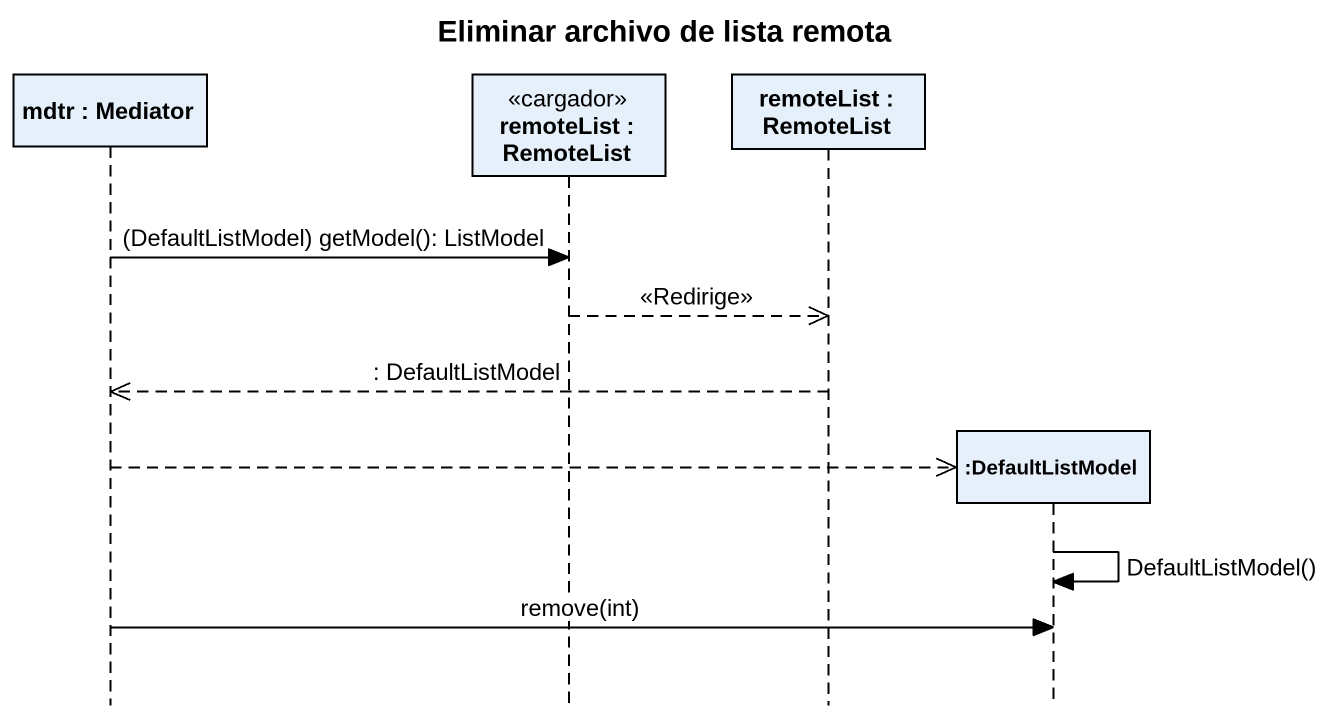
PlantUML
@startuml
title Eliminar archivo de lista remota
hide footbox
participant "mdtr : Mediator" as mdtr
participant "remoteList : RemoteList" as remoteList <<cargador>>
participant "remoteList : RemoteList" as remoteList_2
participant ":DefaultListModel" as DefaultListModel

mdtr -> remoteList : (DefaultListModel) getModel(): ListModel
remoteList -->> remoteList_2 : <<Redirige>>
remoteList_2 -->> mdtr : : DefaultListModel
mdtr -->> DefaultListModel **
DefaultListModel -> DefaultListModel : DefaultListModel()
mdtr -> DefaultListModel : remove(int)
@enduml
